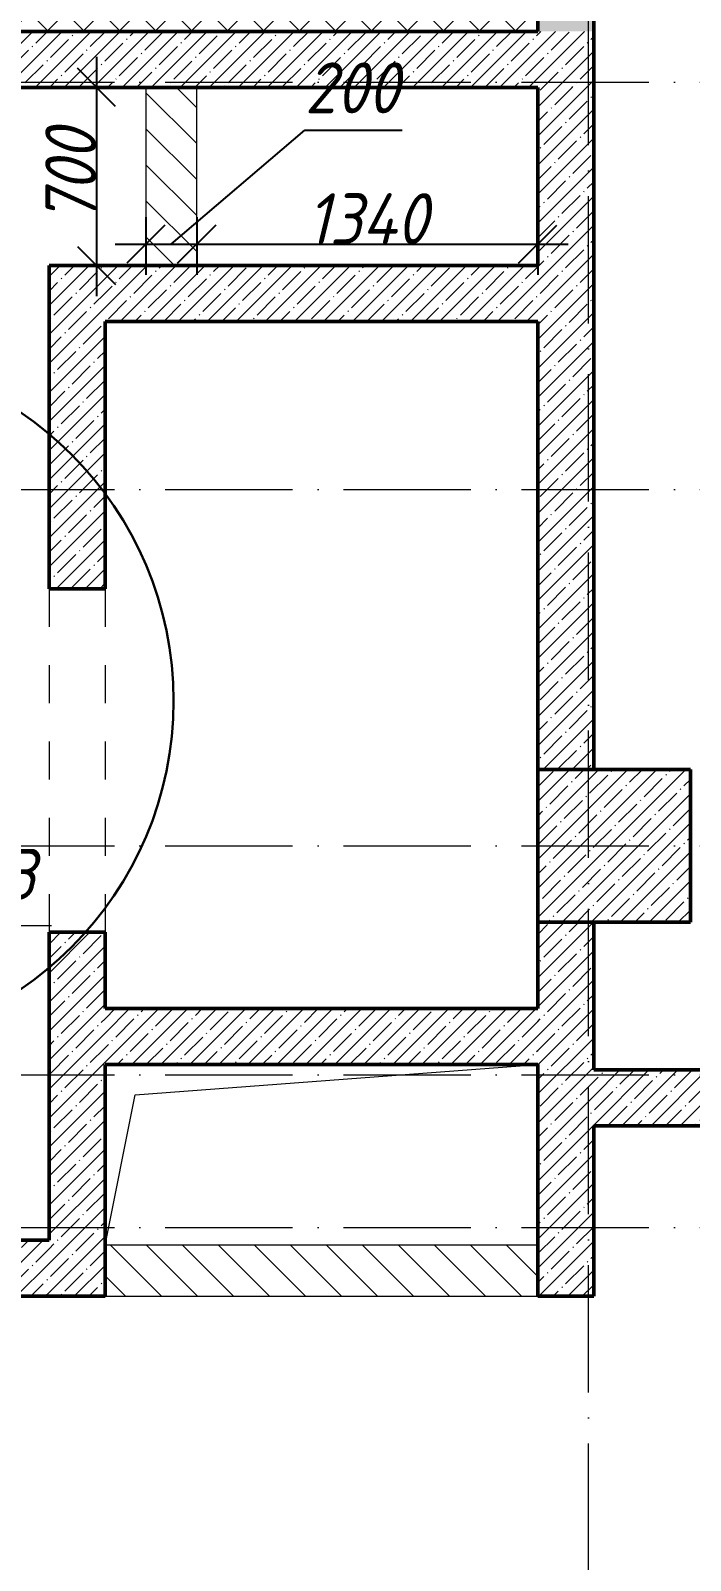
# Model space of a CAD drawing. Header units: millimetres. Extents: x -269418 to 201924, y -5890 to 98643.
# Drawn here: x 40167 to 42760, y 9192 to 15203 of the extents above; entities that cross this region are included whole.
import ezdxf

# ---------------------------------------------------------------- set-up
doc = ezdxf.new("R2010")
doc.units = ezdxf.units.MM
doc.linetypes.add('50_200_ШТРИХ_1Т_ш5_п1_п1_', pattern=[700, 500, -100, 0, -100])
doc.linetypes.add('Штрих короткий', pattern=[300, 150, -150])
for name, color, linetype, lineweight in [('A-ANNO-DIMS', 7, 'Continuous', 9), ('A-DETL-1', 7, 'Continuous', 5), ('A-DOOR-1', 7, 'Continuous', 5), ('A-DOOR-2', 7, 'Штрих короткий', 5), ('A-GENM', 7, 'Continuous', 9), ('A-WALL-1', 7, 'Continuous', 9), ('A-WALL-3', 7, 'Continuous', 50), ('A-WALL-PATT-2', 7, 'Continuous', 5), ('G-ANNO-TEXT', 7, 'Continuous', 9), ('S-COLS', 7, 'Continuous', 9), ('S-COLS-1', 7, 'Continuous', 5), ('S-COLS-2', 7, 'Continuous', 50), ('Оси-1', 7, '50_200_ШТРИХ_1Т_ш5_п1_п1_', 9)]:
    doc.layers.add(name, color=color, linetype=linetype, lineweight=lineweight)
doc.layers.add('A-WALL-FNSH-2', color=7, linetype='Continuous', lineweight=13, true_color=0xce0000)
doc.layers.add('A-WALL-PATT-1', color=7, linetype='Continuous', lineweight=5, true_color=0xce0000)
doc.styles.add('ISOCPEUR_I_2', font='isocpeui.ttf', dxfattribs={"width": 0.9, "height": 200})
doc.dimstyles.new('ISO-2_0_0_9К_СРЕДНИЙ_1', dxfattribs={"dimscale": 304.8, "dimtxt": 199.196235, "dimasz": 0.492126, "dimexe": 0.393701, "dimexo": 0, "dimgap": 0, "dimtad": 1, "dimdec": 0, "dimzin": 0, "dimdsep": 46, "dimtxsty": 'ISOCPEUR_I_2', "dimblk1": 'OBLIQUE', "dimblk2": 'OBLIQUE', "dimsah": 1, "dimcen": 0.09, "dimdle": 0.393701, "dimazin": 0, "dimtfac": 1, "dimtdec": 4, "dimtix": 1, "dimtmove": 1, "dimatfit": 3, "dimfxl": 1, "dimtvp": 1, "dimtolj": 1, "dimtzin": 0, "dimarcsym": 2})
doc.dimstyles.new('ISO-2_0_0_9К_СРЕДНИЙ_2', dxfattribs={"dimscale": 304.8, "dimtxt": 199.196235, "dimasz": 0.492126, "dimexe": 0.393701, "dimexo": 0, "dimgap": 0, "dimtad": 1, "dimdec": 0, "dimzin": 0, "dimdsep": 46, "dimtxsty": 'ISOCPEUR_I_2', "dimblk1": 'OBLIQUE', "dimblk2": 'OBLIQUE', "dimsah": 1, "dimcen": 0.09, "dimdle": 0.393701, "dimazin": 0, "dimtfac": 1, "dimtdec": 4, "dimtix": 1, "dimtmove": 0, "dimatfit": 3, "dimfxl": 1, "dimtvp": 1, "dimtolj": 1, "dimtzin": 0, "dimarcsym": 2})
pattern_1 = [(45, (0, 0), (-57.02463, 57.02463), []), (45, (57.025, 0), (-57.02463, 57.02463), [100.806, -20.161, 3.353, -16.808])]
pattern_2 = [(135, (0, 0), (-70.71068, -70.71068), [])]

# ---------------------------------------------------------------- blocks, each defined once
blk = doc.blocks.new('Проем_Дверь_Прямоугольный_БезПР - 1350х2100h-29246185-АР1_1_Кладочный план 3 этажа')
at = {"layer": 'A-DOOR-2'}
for p, q in [((675, 110), (-675, 110)), ((675, -110), (-675, -110))]:
    blk.add_line(p, q, dxfattribs=at)
blk = doc.blocks.new('AR_Отверстие прямоугольное _в плите_ - AR_Отверстие прямоугольное _в плите_-24535555-АР1_1_Кладочный план 3 этажа')
at = {"layer": 'A-GENM'}
for p, q in [((-731.7, 236.7), (850, 355)), ((-850, -355), (-731.7, 236.7))]:
    blk.add_line(p, q, dxfattribs=at)
blk = doc.blocks.new('Колонна_Несущая_Прямоугольное сечение - 600х600-V54-АР1_1_Кладочный план 3 этажа')
at = {"layer": 'S-COLS-1'}
h = blk.add_hatch(dxfattribs=at)
h.set_pattern_fill('FP_37', color=256, style=0, pattern_type=2)
h.set_pattern_definition([(45, (-42460, -12000), (-57.02463, 57.02463), []), (45, (-42402.975, -12000), (-57.02463, 57.02463), [100.806, -20.161, 3.353, -16.808])])
h.paths.add_polyline_path([(-300, -300), (300, -300), (300, 300), (-300, 300)], flags=0)
at = {"layer": 'S-COLS-2'}
for p, q in [((300, 300), (-300, 300)), ((-300, 300), (-300, -300)), ((300, -300), (300, 300)), ((-300, -300), (300, -300))]:
    blk.add_line(p, q, dxfattribs=at)
blk = doc.blocks.new('_Oblique')
at = {"color": 0, "linetype": 'ByBlock', "lineweight": -2}
blk.add_line((-0.5, -0.5), (0.5, 0.5), dxfattribs=at)
blk = doc.blocks.new('DIMBLOCK425-АР1_1_Кладочный план 3 этажа')
at = {"layer": 'A-ANNO-DIMS', "color": 0, "lineweight": -2, "transparency": 16777216}
for p, q in [((40720, 14363.9), (41244.7, 14811.4)), ((41244.7, 14811.4), (41627, 14811.4)), ((40620, 14470), (40620, 14243.9)), ((40820, 14470), (40820, 14243.9)), ((40500, 14363.9), (40940, 14363.9))]:
    blk.add_line(p, q, dxfattribs=at)
at = {"layer": 'Defpoints', "color": 0, "transparency": 16777216}
for p in [(40620, 14470), (40820, 14470), (40820, 14363.9)]:
    blk.add_point(p, dxfattribs=at)
at = {"layer": 'A-ANNO-DIMS', "color": 0, "lineweight": -2, "transparency": 16777216, "xscale": 150, "yscale": 150, "zscale": 150, "rotation": 180}
blk.add_blockref('_Oblique', (40620, 14363.9), dxfattribs=at)
at = {"layer": 'A-ANNO-DIMS', "color": 0, "lineweight": -2, "transparency": 16777216, "xscale": 150, "yscale": 150, "zscale": 150}
blk.add_blockref('_Oblique', (40820, 14363.9), dxfattribs=at)
at = {"layer": 'A-ANNO-DIMS', "color": 0, "transparency": 16777216, "insert": (41244.7, 15078), "char_height": 200, "width": 455.087, "attachment_point": 1, "line_spacing_factor": 1.149209, "style": 'ISOCPEUR_I_2'}
blk.add_mtext('\\A1;200', dxfattribs=at)
blk = doc.blocks.new('DIMBLOCK426-АР1_1_Кладочный план 3 этажа')
at = {"layer": 'A-ANNO-DIMS', "color": 0, "lineweight": -2, "transparency": 16777216}
for p, q in [((40820, 14470), (40820, 14243.9)), ((42160, 14470), (42160, 14243.9)), ((40700, 14363.9), (42280, 14363.9))]:
    blk.add_line(p, q, dxfattribs=at)
at = {"layer": 'Defpoints', "color": 0, "transparency": 16777216}
for p in [(40820, 14470), (42160, 14470), (42160, 14363.9)]:
    blk.add_point(p, dxfattribs=at)
at = {"layer": 'A-ANNO-DIMS', "color": 0, "lineweight": -2, "transparency": 16777216, "xscale": 150, "yscale": 150, "zscale": 150, "rotation": 180}
blk.add_blockref('_Oblique', (40820, 14363.9), dxfattribs=at)
at = {"layer": 'A-ANNO-DIMS', "color": 0, "lineweight": -2, "transparency": 16777216, "xscale": 150, "yscale": 150, "zscale": 150}
blk.add_blockref('_Oblique', (42160, 14363.9), dxfattribs=at)
at = {"layer": 'A-ANNO-DIMS', "color": 0, "transparency": 16777216, "insert": (41490, 14463.9), "char_height": 200, "width": 579.201, "attachment_point": 5, "style": 'ISOCPEUR_I_2'}
blk.add_mtext('\\A1;1340', dxfattribs=at)
blk = doc.blocks.new('DIMBLOCK502-АР1_1_Кладочный план 3 этажа')
at = {"layer": 'A-ANNO-DIMS', "color": 0, "lineweight": -2, "transparency": 16777216}
for p, q in [((40426.3, 15100), (40426.3, 14160)), ((40400, 14980), (40546.3, 14980)), ((40532.4, 14280), (40306.3, 14280))]:
    blk.add_line(p, q, dxfattribs=at)
at = {"layer": 'Defpoints', "color": 0, "transparency": 16777216}
for p in [(40400, 14980), (40426.3, 14280), (40532.4, 14280)]:
    blk.add_point(p, dxfattribs=at)
at = {"layer": 'A-ANNO-DIMS', "color": 0, "lineweight": -2, "transparency": 16777216, "xscale": 150, "yscale": 150, "zscale": 150}
for p, rotation in [((40426.3, 14980), 90), ((40426.3, 14280), 270)]:
    blk.add_blockref('_Oblique', p, dxfattribs=dict(at, rotation=rotation))
at = {"layer": 'A-ANNO-DIMS', "color": 0, "transparency": 16777216, "insert": (40325, 14630), "char_height": 200, "width": 455.087, "attachment_point": 5, "rotation": 90, "style": 'ISOCPEUR_I_2'}
blk.add_mtext('\\A1;700', dxfattribs=at)

msp = doc.modelspace()

# ---------------------------------------------------------------- hatches: boundary and pattern name
at = {"layer": 'A-WALL-PATT-1'}
h = msp.add_hatch(dxfattribs=at)
h.set_pattern_fill('FP_1', color=256, style=0, pattern_type=2)
h.set_pattern_definition(pattern_2)
h.paths.add_polyline_path([(40820, 14280), (40820, 14980), (40620, 14980), (40620, 14280)], flags=0)
h = msp.add_hatch(dxfattribs=at)
h.set_pattern_fill('FP_1', color=256, style=0, pattern_type=2)
h.set_pattern_definition(pattern_2)
h.paths.add_polyline_path([(42160, 10230), (42160, 10430), (40460, 10430), (40460, 10230)], flags=0)
at = {"layer": 'A-WALL-PATT-2'}
h = msp.add_hatch(dxfattribs=at)
h.set_pattern_fill('FP_4', color=256, style=0, pattern_type=2)
h.set_pattern_definition(pattern_1)
h.paths.add_polyline_path([(42380, 15200), (42380, 16700), (42160, 16700), (42160, 15200), (42261.9, 15200)], flags=0)
h.paths.add_polyline_path([(42380, 17300), (42380, 22700), (42160, 22700), (42160, 17300), (42261.9, 17300)], flags=0)
h.paths.add_polyline_path([(42160, 23300), (42380, 23300), (42380, 26500), (42160, 26500), (42160, 23454)], flags=0)
h = msp.add_hatch(dxfattribs=at)
h.set_pattern_fill('FP_2', color=256, style=0, pattern_type=2)
h.set_pattern_definition([(45, (0, 0), (-70.71068, 70.71068), []), (135, (0, 0), (-70.71068, -70.71068), [])])
h.paths.add_polyline_path([(39554.2, 15200), (42160, 15200), (42160, 15300), (36310, 15300), (36310.5, 15206), (36379, 15206), (36379, 15200), (36846.5, 15200)], flags=0)
h.paths.add_polyline_path([(35341, 15200), (35341, 15206), (35410, 15206), (35410, 15300), (33010, 15300), (33010, 15200), (34138.8, 15200)], flags=0)
h.paths.add_polyline_path([(31431.1, 15200), (32110, 15200), (32110, 15300), (27824.2, 15300), (27824.2, 15263), (27830.2, 15263), (27830.2, 15200), (30610, 15200)], flags=0)
h.paths.add_polyline_path([(27093.2, 15200), (27767.2, 15200), (27767.2, 15206), (27785.5, 15206), (27785.5, 15215), (27761.2, 15215), (27761.2, 15300), (27099.2, 15300), (27099.2, 15215), (27074.2, 15215), (27074.9, 15206), (27093.2, 15206)], flags=0)
h.paths.add_polyline_path([(27030.2, 15200), (27030.2, 15263), (27036.2, 15263), (27036.2, 15300), (12880, 15300), (12880, 15206), (12929, 15206), (12929, 15200), (26692.6, 15200)], flags=0)
h.paths.add_polyline_path([(8191, 15200), (8191, 15206), (8240, 15206), (8240, 15300), (7660, 15300), (7660, 15206), (7729, 15206), (7729, 15200), (7960, 15200)], flags=0)
h.paths.add_polyline_path([(9691, 15200), (9691, 15206), (9740, 15206), (9740, 15300), (9180, 15300), (9180, 15206), (9229, 15206), (9229, 15200)], flags=0)
h.paths.add_polyline_path([(6160, 15200), (6760, 15200), (6760, 15300), (-110, 15300), (-110, 15200), (4660, 15200)], flags=0)
h.paths.add_polyline_path([(27796.9, 15206), (27824.2, 15206), (27824.2, 15215), (27796.2, 15215), (27796.9, 15210)], flags=0)
h.paths.add_polyline_path([(27036.2, 15206), (27063.5, 15206), (27063.5, 15215), (27036.2, 15215), (27036.2, 15210)], flags=0)
h = msp.add_hatch(dxfattribs=at)
h.set_pattern_fill('FP_4', color=256, style=0, pattern_type=2)
h.set_pattern_definition(pattern_1)
h.paths.add_polyline_path([(42261.9, 14980), (42380, 14980), (42380, 15200), (38760, 15200), (38760, 14980), (42160, 14980)], flags=0)
h = msp.add_hatch(dxfattribs=at)
h.set_pattern_fill('FP_4', color=256, style=0, pattern_type=2)
h.set_pattern_definition(pattern_1)
h.paths.add_polyline_path([(42380, 10230), (42380, 11700), (42160, 11700), (42160, 10230), (42261.9, 10230)], flags=0)
h.paths.add_polyline_path([(42291.7, 12300), (42380, 12300), (42380, 14980), (42160, 14980), (42160, 12300), (42261.9, 12300)], flags=0)
h = msp.add_hatch(dxfattribs=at)
h.set_pattern_fill('FP_4', color=256, style=0, pattern_type=2)
h.set_pattern_definition(pattern_1)
h.paths.add_polyline_path([(40460, 10230), (40460, 11660), (40240, 11660), (40240, 10230)], flags=0)
h.paths.add_polyline_path([(40240, 13010), (40460, 13010), (40460, 14280), (40240, 14280)], flags=0)
h = msp.add_hatch(dxfattribs=at)
h.set_pattern_fill('FP_4', color=256, style=0, pattern_type=2)
h.set_pattern_definition(pattern_1)
h.paths.add_polyline_path([(42160, 14060), (42160, 14280), (40460, 14280), (40460, 14060)], flags=0)
h = msp.add_hatch(dxfattribs=at)
h.set_pattern_fill('FP_4', color=256, style=0, pattern_type=2)
h.set_pattern_definition(pattern_1)
h.paths.add_polyline_path([(42160, 11140), (42160, 11360), (40460, 11360), (40460, 11140)], flags=0)
h = msp.add_hatch(dxfattribs=at)
h.set_pattern_fill('FP_4', color=256, style=0, pattern_type=2)
h.set_pattern_definition(pattern_1)
h.paths.add_polyline_path([(42380, 10899.5), (44760, 10899.5), (44760, 11119.5), (42380, 11119.5)], flags=0)
h = msp.add_hatch(dxfattribs=at)
h.set_pattern_fill('FP_4', color=256, style=0, pattern_type=2)
h.set_pattern_definition(pattern_1)
h.paths.add_polyline_path([(40240, 10230), (40240, 10450), (38760, 10450), (38760, 10230), (39554.2, 10230)], flags=0)

# ---------------------------------------------------------------- linework, layer by layer
at = {"color": 1, "lineweight": 30}
msp.add_circle((39359.4, 12569.4), 1369.4, dxfattribs=at)
at = {"layer": 'A-DETL-1'}
msp.add_line((39070, 11686.7), (40250, 11686.7), dxfattribs=at)
at = {"layer": 'A-WALL-1'}
for p in [(36379, 15200), (42160, 15200)]:
    msp.add_line(p, (42160, 15200), dxfattribs=at)
at = {"layer": 'A-WALL-3'}
for p, q in [((42160, 16700), (42160, 15200)), ((42380, 15200), (42380, 16700)), ((42160, 15200), (38760, 15200)), ((42380, 12300), (42380, 15200)), ((38760, 14980), (42160, 14980)), ((42160, 14980), (42160, 14280)), ((40240, 14280), (40240, 13010)), ((42160, 14280), (40240, 14280)), ((40460, 13010), (40460, 14060)), ((40460, 14060), (42160, 14060)), ((42160, 14060), (42160, 12300)), ((40240, 13010), (40460, 13010)), ((42160, 11700), (42160, 11360)), ((42380, 11119.5), (42380, 11700)), ((40240, 11660), (40240, 10450)), ((40460, 11660), (40240, 11660)), ((40460, 11360), (40460, 11660)), ((42160, 11360), (40460, 11360)), ((40460, 10230), (40460, 11140)), ((40460, 11140), (42160, 11140)), ((42160, 11140), (42160, 10230)), ((44760, 11119.5), (42380, 11119.5)), ((42380, 10230), (42380, 10899.5)), ((42380, 10899.5), (44760, 10899.5)), ((40240, 10450), (38760, 10450)), ((38540, 10230), (40240, 10230)), ((40240, 10230), (40460, 10230)), ((42160, 10230), (42380, 10230))]:
    msp.add_line(p, q, dxfattribs=at)
at = {"layer": 'A-WALL-FNSH-2'}
for p, q in [((40620, 14980), (40620, 14280)), ((40820, 14280), (40820, 14980)), ((42160, 10430), (40460, 10430)), ((40460, 10230), (42160, 10230))]:
    msp.add_line(p, q, dxfattribs=at)
at = {"layer": 'Оси-1'}
for p, q in [((42360, -4150), (42360, 28636.9)), ((-6210, 15000), (125951.6, 15000)), ((-6210, 13400), (125951.6, 13400)), ((-6210, 12000), (125951.6, 12000)), ((-6210, 11100), (125951.6, 11100)), ((-6210, 10500), (125951.6, 10500))]:
    msp.add_line(p, q, dxfattribs=at)

# ---------------------------------------------------------------- block references
at = {"layer": 'A-DOOR-1', "rotation": 90}
msp.add_blockref('Проем_Дверь_Прямоугольный_БезПР - 1350х2100h-29246185-АР1_1_Кладочный план 3 этажа', (40350, 12335), dxfattribs=at)
at = {"layer": 'A-GENM'}
msp.add_blockref('AR_Отверстие прямоугольное _в плите_ - AR_Отверстие прямоугольное _в плите_-24535555-АР1_1_Кладочный план 3 этажа', (41310, 10785), dxfattribs=at)
at = {"layer": 'S-COLS'}
msp.add_blockref('Колонна_Несущая_Прямоугольное сечение - 600х600-V54-АР1_1_Кладочный план 3 этажа', (42460, 12000), dxfattribs=at)

# ---------------------------------------------------------------- texts
at = {"layer": 'G-ANNO-TEXT', "insert": (39943.3, 11987.1), "char_height": 200, "width": 295.823, "attachment_point": 1, "style": 'ISOCPEUR_I_2'}
msp.add_mtext(' 3', dxfattribs=at)

# ---------------------------------------------------------------- dimensions: what is measured, and where the dimension line sits
at = {"layer": 'A-ANNO-DIMS'}
dim = msp.add_linear_dim(base=(40426.3, 14280), p1=(40400, 14980), p2=(40532.4, 14280), angle=90, dimstyle='ISO-2_0_0_9К_СРЕДНИЙ_2', override={"dimpost": '<>', "dimfxl": 712.411026}, dxfattribs=at)
dim.commit()
dim.dimension.update_dxf_attribs({"geometry": 'DIMBLOCK502-АР1_1_Кладочный план 3 этажа', "text_midpoint": (40325, 14630)})
dim = msp.add_linear_dim(base=(40820, 14363.9), p1=(40620, 14470), p2=(40820, 14470), dimstyle='ISO-2_0_0_9К_СРЕДНИЙ_1', override={"dimpost": '<>', "dimfxl": 200}, dxfattribs=at)
dim.commit()
dim.dimension.update_dxf_attribs({"geometry": 'DIMBLOCK425-АР1_1_Кладочный план 3 этажа', "text_midpoint": (41244.7, 14811.4), "dimtype": 160})
dim = msp.add_linear_dim(base=(42160, 14363.9), p1=(40820, 14470), p2=(42160, 14470), dimstyle='ISO-2_0_0_9К_СРЕДНИЙ_2', override={"dimpost": '<>', "dimfxl": 1340}, dxfattribs=at)
dim.commit()
dim.dimension.update_dxf_attribs({"geometry": 'DIMBLOCK426-АР1_1_Кладочный план 3 этажа', "text_midpoint": (41490, 14463.9)})

doc.saveas('drawing.dxf')
